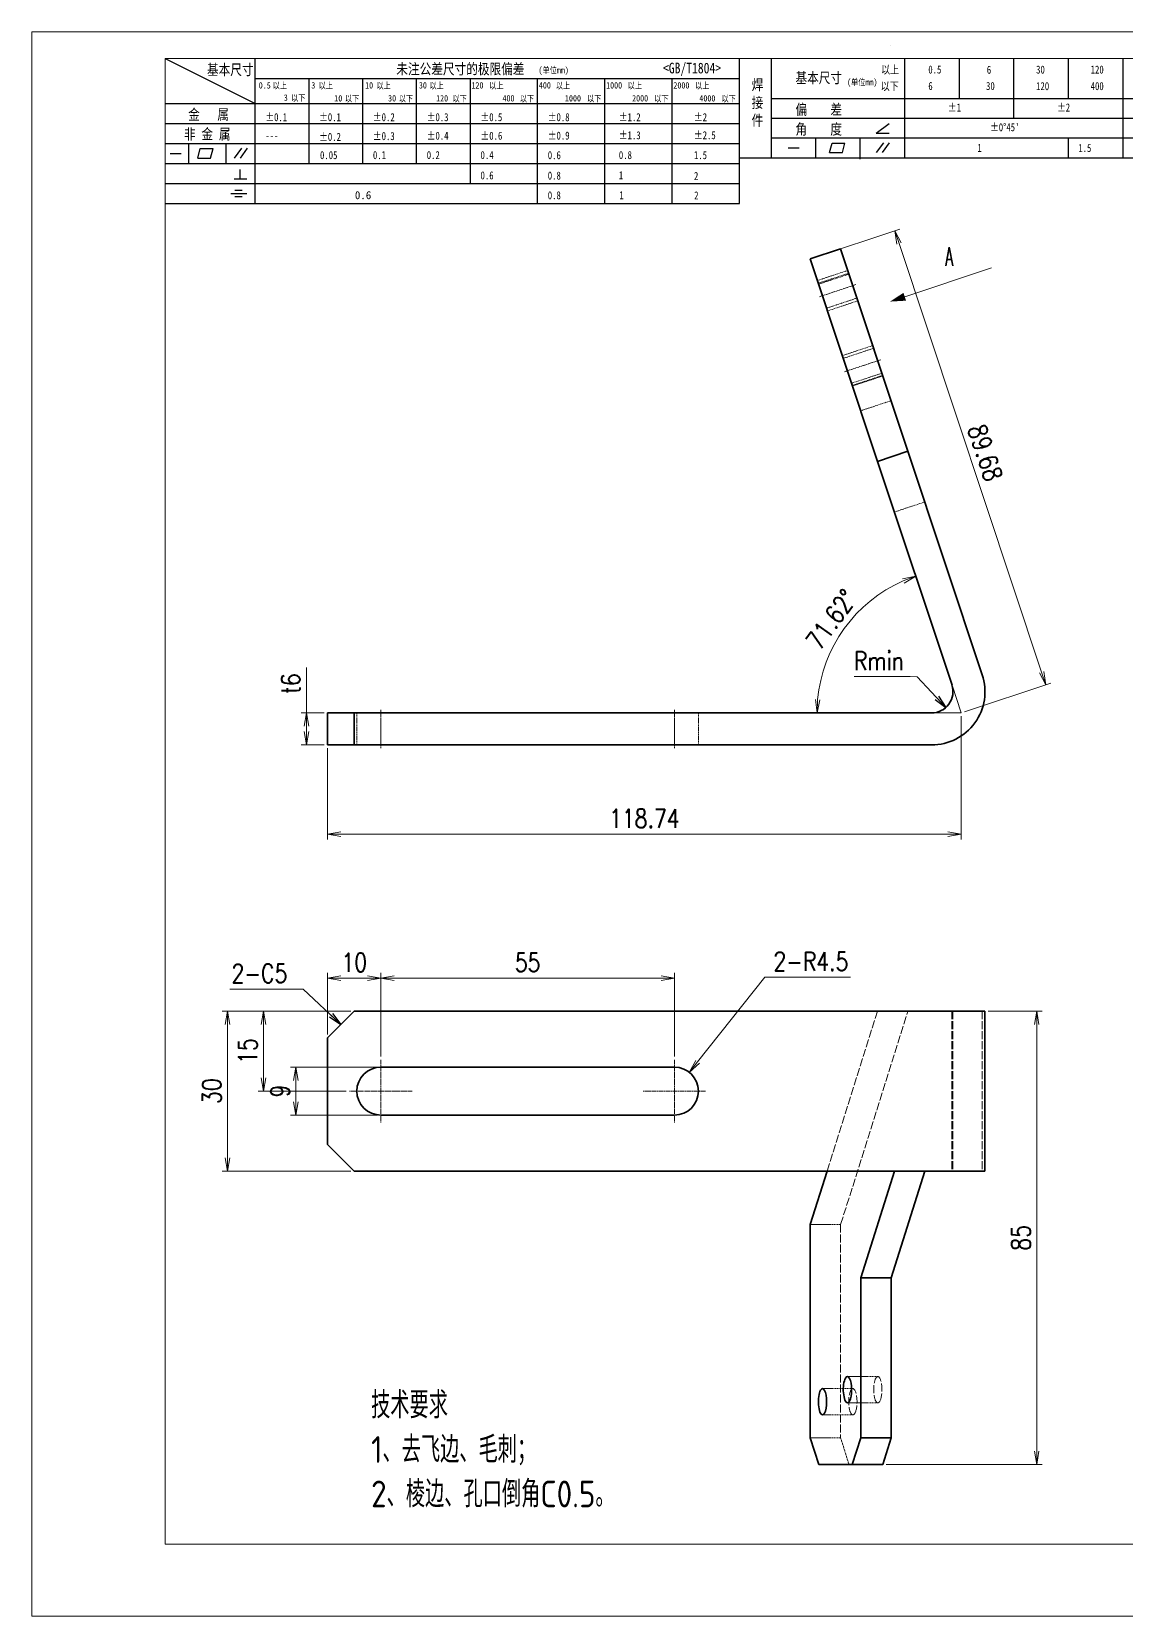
# Model space of a CAD drawing. Header units: millimetres. Extents: x -49992 to 104182, y -50696 to 36476.
# Drawn here: x -49301.8 to -49096.7, y 35659 to 35956 of the extents above; entities that cross this region are included whole.
import ezdxf
from ezdxf.enums import TextEntityAlignment as Align

# ---------------------------------------------------------------- set-up
doc = ezdxf.new("R2010")
doc.units = ezdxf.units.MM
doc.header["$LTSCALE"] = 0.5
for name, pattern in [('AM_ISO02W050x2', [3.75, 3, -0.75]), ('AM_ISO08W050x2', [9, 6, -0.75, 1.5, -0.75]), ('AM_ISO09W050', [22.5, 12, -1.5, 3, -1.5, 3, -1.5])]:
    doc.linetypes.add(name, pattern=pattern)
for name, color, linetype, lineweight in [('中心线', 2, 'AM_ISO08W050x2', 18), ('双点划线', 6, 'AM_ISO09W050', 18), ('图框', 7, 'Continuous', 18), ('标注线', 3, 'Continuous', 18), ('细实线', 3, 'Continuous', 18), ('虚线', 1, 'AM_ISO02W050x2', 18)]:
    doc.layers.add(name, color=color, linetype=linetype, lineweight=lineweight)
doc.layers.add('图\\M+19E79\\M+195B6\\M+18E9A', color=7, linetype='Continuous')
doc.layers.add('打印', color=7, linetype='Continuous', lineweight=15, plot=False)
doc.layers.add('打印-禁用', color=7, linetype='Continuous', lineweight=15, plot=False)
doc.styles.add('DIM', font='romans.shx', dxfattribs={"width": 0.8, "bigfont": 'bigfont.shx'})
doc.styles.get("Standard").update_dxf_attribs({"font": 'simplex.shx'})
doc.styles.add('国标', font='simfang.ttf', dxfattribs={"width": 0.8})
doc.styles.add('机械长仿宋', font='gbenor.shx', dxfattribs={"height": 1, "bigfont": 'gbcbig.shx'})
doc.dimstyles.new('DEH 1-1', dxfattribs={"dimtxt": 3.5, "dimasz": 2.5, "dimexe": 1, "dimexo": 0.625, "dimgap": 1.2, "dimtad": 1, "dimtoh": 1, "dimdsep": 46, "dimtxsty": 'DIM', "dimblk": 'OPEN', "dimcen": 0, "dimclrd": 8, "dimclre": 8, "dimclrt": 2, "dimazin": 2, "dimtfac": 0.5, "dimtmove": 0, "dimatfit": 3, "dimldrblk": 'OPEN', "dimfxl": 0, "dimtolj": 2, "dimlwd": 18, "dimlwe": 18, "dimarcsym": 0})
doc.dimstyles.new('DEH 1-1$0', dxfattribs={"dimtxt": 3.5, "dimasz": 2.5, "dimexe": 1, "dimexo": 0.625, "dimgap": 1.2, "dimtad": 1, "dimzin": 9, "dimdsep": 46, "dimtxsty": 'DIM', "dimblk": 'OPEN', "dimcen": 0, "dimclrd": 8, "dimclre": 8, "dimclrt": 2, "dimazin": 2, "dimtfac": 0.5, "dimtmove": 0, "dimatfit": 3, "dimldrblk": 'OPEN', "dimfxl": 0, "dimtolj": 2, "dimlwd": 18, "dimlwe": 18, "dimarcsym": 0})
doc.dimstyles.new('DEH 1-1$4', dxfattribs={"dimtxt": 3.5, "dimasz": 2.5, "dimexe": 1, "dimexo": 0.625, "dimgap": 1.2, "dimtad": 1, "dimtoh": 1, "dimdsep": 46, "dimtxsty": 'DIM', "dimblk": 'OPEN', "dimcen": 0, "dimclrd": 8, "dimclre": 8, "dimclrt": 2, "dimazin": 2, "dimtfac": 0.5, "dimtofl": 0, "dimtmove": 0, "dimatfit": 3, "dimldrblk": 'OPEN', "dimfxl": 0, "dimtolj": 2, "dimlwd": 18, "dimlwe": 18, "dimarcsym": 0})

# ---------------------------------------------------------------- blocks, each defined once
blk = doc.blocks.new('GZDEH零件A3图框V01版')
at = {"layer": '图\\M+19E79\\M+195B6\\M+18E9A', "color": 9}
for p, q in [((2882.49, -1554.46), (2899.37, -1562.92)), ((2899.37, -1581.67), (2899.37, -1554.46)), ((2990.09, -1581.67), (2990.09, -1554.46)), ((2996.09, -1573.08), (2996.09, -1554.46)), ((3021.09, -1561.98), (3021.09, -1554.46)), ((3031.31, -1561.98), (3031.31, -1554.46)), ((3041.53, -1561.98), (3041.53, -1554.46)), ((3051.75, -1561.98), (3051.75, -1554.46)), ((3061.98, -1561.98), (3061.98, -1554.46)), ((2899.37, -1558.24), (2990.09, -1558.24)), ((2909.45, -1574.17), (2909.45, -1558.24)), ((2919.53, -1574.17), (2919.53, -1558.24)), ((2929.61, -1574.17), (2929.61, -1558.24)), ((2939.69, -1577.92), (2939.69, -1558.24)), ((2952.29, -1581.67), (2952.29, -1558.24)), ((2964.89, -1581.67), (2964.89, -1558.24)), ((2977.49, -1581.67), (2977.49, -1558.24)), ((2996.09, -1561.98), (3113.09, -1561.98)), ((3021.09, -1573.08), (3021.09, -1561.98)), ((3041.53, -1565.68), (3041.53, -1561.98)), ((3061.98, -1573.08), (3061.98, -1561.98)), ((2882.49, -1562.92), (2990.09, -1562.92)), ((2882.49, -1566.67), (2990.09, -1566.67)), ((2996.09, -1565.68), (3113.09, -1565.68)), ((3015.75, -1568.51), (3018.15, -1566.66)), ((2882.49, -1570.42), (2990.09, -1570.42)), ((2886.92, -1574.12), (2886.92, -1570.42)), ((2893.91, -1574.12), (2893.91, -1570.42)), ((2996.09, -1569.38), (3113.09, -1569.38)), ((3004.42, -1573.08), (3004.42, -1569.38)), ((3006.97, -1572.12), (3007.45, -1570.33)), ((3007.45, -1570.33), (3009.86, -1570.33)), ((3009.39, -1572.12), (3009.86, -1570.33)), ((3012.75, -1573.08), (3012.75, -1569.38)), ((3015.75, -1568.51), (3018.15, -1568.51)), ((3015.81, -1572.12), (3017.15, -1570.26)), ((3016.89, -1572.12), (3018.23, -1570.26)), ((3051.75, -1573.08), (3051.75, -1569.38)), ((2883.43, -1572.27), (2885.49, -1572.27)), ((2888.59, -1573.16), (2889.07, -1571.37)), ((2888.59, -1573.16), (2891, -1573.16)), ((2889.07, -1571.37), (2891.48, -1571.37)), ((2891, -1573.16), (2891.48, -1571.37)), ((2895.52, -1573.16), (2896.85, -1571.3)), ((2896.6, -1573.16), (2897.94, -1571.3)), ((2990.09, -1573.08), (3113.09, -1573.08)), ((2999.26, -1571.23), (3001.32, -1571.23)), ((3006.97, -1572.12), (3009.39, -1572.12)), ((3012.75, -1573.33), (3012.75, -1573.08)), ((2882.49, -1574.17), (2990.09, -1574.17)), ((2895.42, -1577.05), (2897.81, -1577.05)), ((2896.58, -1577.05), (2896.58, -1575.28)), ((2882.49, -1577.92), (2990.09, -1577.92)), ((2894.79, -1579.77), (2897.77, -1579.77)), ((2895.57, -1579.17), (2896.92, -1579.17)), ((2882.49, -1581.67), (2990.09, -1581.67)), ((2895.57, -1580.37), (2896.93, -1580.37))]:
    blk.add_line(p, q, dxfattribs=at)
at = {"layer": '图框', "linetype": 'Continuous'}
for p, q in [((2882.49, -1554.46), (2882.49, -1832.96)), ((3272.49, -1554.46), (2882.49, -1554.46)), ((2882.49, -1832.96), (3272.49, -1832.96))]:
    blk.add_line(p, q, dxfattribs=at)
at = {"layer": '打印-禁用', "linetype": 'Continuous'}
for p, q in [((2857.49, -1549.46), (2857.49, -1846.46)), ((3277.49, -1549.46), (2857.49, -1549.46)), ((2857.49, -1846.46), (3277.49, -1846.46))]:
    blk.add_line(p, q, dxfattribs=at)
at = {"layer": '图\\M+19E79\\M+195B6\\M+18E9A', "color": 9, "style": '国标', "width": 0.8}
for s, height, p in [('基本尺寸', 2, (2890.33, -1557.58)), ('未注公差尺寸的极限偏差', 2, (2925.81, -1557.44)), ('<GB/T1804>', 2, (2975.78, -1557.27)), ('以上', 1.5, (3016.64, -1557.33)), ('0.5', 1.5, (3025.49, -1557.3)), ('6', 1.5, (3036.45, -1557.34)), ('30', 1.5, (3045.69, -1557.31)), ('120', 1.5, (3055.91, -1557.31)), ('30', 1.2, (2930.04, -1560.11)), ('基本尺寸', 2, (3000.6, -1559.1)), ('以下', 1.5, (3016.58, -1560.43)), ('6', 1.5, (3025.49, -1560.38)), ('30', 1.5, (3036.31, -1560.39)), ('120', 1.5, (3045.69, -1560.41)), ('400', 1.5, (3055.91, -1560.41)), ('金   属', 2, (2886.82, -1565.98)), ('±0.1', 1.5, (2901.27, -1566.23)), ('±0.1', 1.5, (2911.35, -1566.23)), ('±0.2', 1.5, (2921.43, -1566.23)), ('±0.3', 1.5, (2931.51, -1566.23)), ('±0.5', 1.5, (2941.59, -1566.23)), ('±0.8', 1.5, (2954.19, -1566.23)), ('±1.2', 1.5, (2967.51, -1566.23)), ('±2', 1.5, (2981.58, -1566.23)), ('偏    差', 2, (3000.6, -1565.04)), ('±1', 1.5, (3029.16, -1564.42)), ('±2', 1.5, (3049.61, -1564.42)), ('非 金 属', 2, (2886.02, -1569.65)), ('±0.3', 1.5, (2921.43, -1569.77)), ('±0.4', 1.5, (2931.51, -1569.71)), ('±0.6', 1.5, (2941.59, -1569.71)), ('±0.9', 1.5, (2954.19, -1569.68)), ('±1.3', 1.5, (2967.51, -1569.62)), ('±2.5', 1.5, (2981.58, -1569.61)), ('角    度', 2, (3000.6, -1568.74)), ("±0%%D45'", 1.5, (3037.06, -1568.12)), ('---', 1.5, (2901.27, -1569.65)), ('±0.2', 1.5, (2911.35, -1569.92)), ('1', 1.5, (3034.69, -1571.98)), ('1.5', 1.5, (3053.59, -1572.01)), ('0.1', 1.5, (2921.43, -1573.34)), ('0.2', 1.5, (2931.51, -1573.33)), ('0.4', 1.5, (2941.59, -1573.33)), ('0.6', 1.5, (2954.19, -1573.35)), ('0.8', 1.5, (2967.51, -1573.33)), ('1.5', 1.5, (2981.58, -1573.34)), ('0.6', 1.5, (2941.59, -1577.14)), ('0.8', 1.5, (2954.19, -1577.17)), ('1', 1.5, (2967.51, -1577.12)), ('2', 1.5, (2981.58, -1577.26)), ('0.8', 1.5, (2954.19, -1580.87)), ('1', 1.5, (2967.59, -1580.86)), ('2', 1.5, (2981.62, -1580.89))]:
    blk.add_text(s, height=height, dxfattribs=at).set_placement(p)
at = {"layer": '图\\M+19E79\\M+195B6\\M+18E9A', "color": 9, "lineweight": 15, "style": '国标', "width": 0.8}
for s, p in [('(单位mm)', (2952.44, -1557.27)), ('0.5', (2900.03, -1560.11)), ('以上', (2902.64, -1560.16)), ('3', (2909.88, -1560.11)), ('以上', (2911.25, -1560.16)), ('10', (2919.96, -1560.11)), ('以上', (2922.09, -1560.16)), ('以上', (2932.02, -1560.16)), ('120', (2939.88, -1560.11)), ('以上', (2943.21, -1560.16)), ('400', (2952.52, -1560.11)), ('以上', (2955.68, -1560.16)), ('1000', (2965.12, -1560.11)), ('以上', (2969.16, -1560.16)), ('2000', (2977.72, -1560.11)), ('以上', (2981.8, -1560.16)), ('(单位mm)', (3010.27, -1559.51)), ('3', (2904.73, -1562.41)), ('以下', (2906.1, -1562.46)), ('10', (2914.19, -1562.54)), ('以下', (2916.18, -1562.59)), ('30', (2924.27, -1562.54)), ('以下', (2926.26, -1562.59)), ('120', (2933.26, -1562.54)), ('以下', (2936.34, -1562.59)), ('400', (2945.7, -1562.54)), ('以下', (2948.94, -1562.59)), ('1000', (2957.41, -1562.54)), ('以下', (2961.54, -1562.59)), ('2000', (2969.99, -1562.54)), ('以下', (2974.14, -1562.59)), ('4000', (2982.59, -1562.54)), ('以下', (2986.74, -1562.59))]:
    blk.add_text(s, height=1.2, dxfattribs=at).set_placement(p)
at = {"layer": '图\\M+19E79\\M+195B6\\M+18E9A', "color": 9, "lineweight": 13, "style": '国标'}
blk.add_text('0.6', height=1.5, dxfattribs=at).set_placement((2918.05, -1580.85))
at = {"layer": '图\\M+19E79\\M+195B6\\M+18E9A', "color": 9, "insert": (2992.39, -1558.41), "char_height": 2, "width": 3.1877, "attachment_point": 1, "style": '国标'}
blk.add_mtext('焊\\P接\\P件', dxfattribs=at)
at = {"layer": '图\\M+19E79\\M+195B6\\M+18E9A', "color": 9, "insert": (2911.51, -1573.37), "char_height": 1.5, "attachment_point": 7, "style": '国标'}
blk.add_mtext_dynamic_manual_height_columns('0.05', width=5.1982, gutter_width=12.5, heights=[0], dxfattribs=at)
blk = doc.blocks.new('DEH A3')
at = {"layer": '图框'}
blk.add_blockref('GZDEH零件A3图框V01版', (-2857.49, 1846.46), dxfattribs=at)
blk = doc.blocks.new('_Open')
at = {"color": 0, "linetype": 'ByBlock', "lineweight": -2}
for p, q in [((-1, 0.17), (0, 0)), ((-1, -0.17), (0, 0)), ((0, 0), (-1, 0))]:
    blk.add_line(p, q, dxfattribs=at)
blk = doc.blocks.new('*D18')
at = {"layer": 'Defpoints', "color": 0, "transparency": 16777216}
for p in [(-49250.34, 35828.27), (-49246.41, 35828.27), (-49246.41, 35822.27)]:
    blk.add_point(p, dxfattribs=at)
at = {"layer": '标注线', "color": 8, "lineweight": 18, "transparency": 16777216}
for p, q in [((-49250.34, 35828.27), (-49250.34, 35836.77)), ((-49247.04, 35828.27), (-49251.34, 35828.27)), ((-49250.34, 35824.77), (-49250.34, 35825.77)), ((-49247.04, 35822.27), (-49251.34, 35822.27))]:
    blk.add_line(p, q, dxfattribs=at)
at = {"layer": '标注线', "color": 8, "lineweight": 18, "transparency": 16777216, "xscale": 2.5, "yscale": 2.5, "zscale": 2.5}
for p, rotation in [((-49250.34, 35828.27), 90), ((-49250.34, 35822.27), 270)]:
    blk.add_blockref('_Open', p, dxfattribs=dict(at, rotation=rotation))
at = {"layer": '标注线', "color": 2, "transparency": 16777216, "insert": (-49253.29, 35833.77), "char_height": 3.5, "attachment_point": 5, "rotation": 90, "style": 'DIM'}
blk.add_mtext('\\A2;t6', dxfattribs=at)
blk = doc.blocks.new('*D19')
at = {"layer": 'Defpoints', "color": 0, "transparency": 16777216}
for p in [(-49127.67, 35828.27), (-49246.41, 35822.27), (-49127.67, 35805.55)]:
    blk.add_point(p, dxfattribs=at)
at = {"layer": '标注线', "color": 8, "lineweight": 18, "transparency": 16777216}
for p, q in [((-49127.67, 35827.64), (-49127.67, 35804.55)), ((-49246.41, 35821.64), (-49246.41, 35804.55)), ((-49243.91, 35805.55), (-49130.17, 35805.55))]:
    blk.add_line(p, q, dxfattribs=at)
at = {"layer": '标注线', "color": 8, "lineweight": 18, "transparency": 16777216, "xscale": 2.5, "yscale": 2.5, "zscale": 2.5, "rotation": 180}
blk.add_blockref('_Open', (-49246.41, 35805.55), dxfattribs=at)
at = {"layer": '标注线', "color": 8, "lineweight": 18, "transparency": 16777216, "xscale": 2.5, "yscale": 2.5, "zscale": 2.5}
blk.add_blockref('_Open', (-49127.67, 35805.55), dxfattribs=at)
at = {"layer": '标注线', "color": 2, "transparency": 16777216, "insert": (-49187.04, 35808.5), "char_height": 3.5, "attachment_point": 5, "style": 'DIM'}
blk.add_mtext('\\A2;118.74', dxfattribs=at)
blk = doc.blocks.new('*D20')
at = {"layer": 'Defpoints', "color": 0, "transparency": 16777216}
for p in [(-49155.95, 35913.38), (-49111.81, 35833.54), (-49127.67, 35828.27)]:
    blk.add_point(p, dxfattribs=at)
at = {"layer": '标注线', "color": 8, "lineweight": 18, "transparency": 16777216}
for p, q in [((-49155.36, 35913.57), (-49139.14, 35918.96)), ((-49139.3, 35916.27), (-49112.59, 35835.91)), ((-49127.07, 35828.47), (-49110.86, 35833.85))]:
    blk.add_line(p, q, dxfattribs=at)
at = {"layer": '标注线', "color": 8, "lineweight": 18, "transparency": 16777216, "xscale": 2.5, "yscale": 2.5, "zscale": 2.5}
for p, rotation in [((-49140.09, 35918.65), 108.3829713675674), ((-49111.81, 35833.54), 288.3829713675673)]:
    blk.add_blockref('_Open', p, dxfattribs=dict(at, rotation=rotation))
at = {"layer": '标注线', "color": 2, "transparency": 16777216, "insert": (-49123.15, 35877.02), "char_height": 3.5, "attachment_point": 5, "rotation": 288.383, "style": 'DIM'}
blk.add_mtext('\\A2;89.68', dxfattribs=at)
blk = doc.blocks.new('*D21')
at = {"layer": 'Defpoints', "color": 0, "transparency": 16777216}
for p in [(-49143.34, 35875.42), (-49145.83, 35848.27), (-49129.39, 35833.45), (-49241.41, 35828.27), (-49133.21, 35828.27)]:
    blk.add_point(p, dxfattribs=at)
at = {"layer": '标注线', "color": 8, "lineweight": 18, "transparency": 16777216}
blk.add_arc((-49127.67, 35828.27), 27.02, 113.6867, 174.6963, dxfattribs=at)
at = {"layer": '标注线', "color": 8, "lineweight": 18, "transparency": 16777216, "xscale": 2.5, "yscale": 2.5, "zscale": 2.5}
for p, rotation in [((-49136.19, 35853.91), 21.03483406807718), ((-49154.68, 35828.27), 267.348137299495)]:
    blk.add_blockref('_Open', p, dxfattribs=dict(at, rotation=rotation))
at = {"layer": '标注线', "color": 2, "transparency": 16777216, "insert": (-49151.97, 35845.8), "char_height": 3.5, "attachment_point": 5, "rotation": 54.1915, "style": 'DIM'}
blk.add_mtext('\\A2;71.62°', dxfattribs=at)
blk = doc.blocks.new('*D22')
at = {"layer": 'Defpoints', "color": 0, "transparency": 16777216}
for p in [(-49241.41, 35772.39), (-49258.4, 35757.39), (-49242.26, 35757.39)]:
    blk.add_point(p, dxfattribs=at)
at = {"layer": '标注线', "color": 8, "lineweight": 18, "transparency": 16777216}
for p, q in [((-49242.04, 35772.39), (-49259.4, 35772.39)), ((-49258.4, 35769.89), (-49258.4, 35759.89)), ((-49242.89, 35757.39), (-49259.4, 35757.39))]:
    blk.add_line(p, q, dxfattribs=at)
at = {"layer": '标注线', "color": 8, "lineweight": 18, "transparency": 16777216, "xscale": 2.5, "yscale": 2.5, "zscale": 2.5}
for p, rotation in [((-49258.4, 35772.39), 90), ((-49258.4, 35757.39), 270)]:
    blk.add_blockref('_Open', p, dxfattribs=dict(at, rotation=rotation))
at = {"layer": '标注线', "color": 2, "transparency": 16777216, "insert": (-49261.35, 35764.89), "char_height": 3.5, "attachment_point": 5, "rotation": 90, "style": 'DIM'}
blk.add_mtext('\\A2;15', dxfattribs=at)
blk = doc.blocks.new('*D23')
at = {"layer": 'Defpoints', "color": 0, "transparency": 16777216}
for p in [(-49241.41, 35772.39), (-49265.15, 35742.39), (-49241.41, 35742.39)]:
    blk.add_point(p, dxfattribs=at)
at = {"layer": '标注线', "color": 8, "lineweight": 18, "transparency": 16777216}
for p, q in [((-49242.04, 35772.39), (-49266.15, 35772.39)), ((-49265.15, 35769.89), (-49265.15, 35744.89)), ((-49242.04, 35742.39), (-49266.15, 35742.39))]:
    blk.add_line(p, q, dxfattribs=at)
at = {"layer": '标注线', "color": 8, "lineweight": 18, "transparency": 16777216, "xscale": 2.5, "yscale": 2.5, "zscale": 2.5}
for p, rotation in [((-49265.15, 35772.39), 90), ((-49265.15, 35742.39), 270)]:
    blk.add_blockref('_Open', p, dxfattribs=dict(at, rotation=rotation))
at = {"layer": '标注线', "color": 2, "transparency": 16777216, "insert": (-49268.1, 35757.39), "char_height": 3.5, "attachment_point": 5, "rotation": 90, "style": 'DIM'}
blk.add_mtext('\\A2;30', dxfattribs=at)
blk = doc.blocks.new('*D24')
at = {"layer": 'Defpoints', "color": 0, "transparency": 16777216}
for p in [(-49236.41, 35761.89), (-49252.32, 35752.89), (-49236.41, 35752.89)]:
    blk.add_point(p, dxfattribs=at)
at = {"layer": '标注线', "color": 8, "lineweight": 18, "transparency": 16777216}
for p, q in [((-49237.04, 35761.89), (-49253.32, 35761.89)), ((-49252.32, 35759.39), (-49252.32, 35755.39)), ((-49237.04, 35752.89), (-49253.32, 35752.89))]:
    blk.add_line(p, q, dxfattribs=at)
at = {"layer": '标注线', "color": 8, "lineweight": 18, "transparency": 16777216, "xscale": 2.5, "yscale": 2.5, "zscale": 2.5}
for p, rotation in [((-49252.32, 35761.89), 90), ((-49252.32, 35752.89), 270)]:
    blk.add_blockref('_Open', p, dxfattribs=dict(at, rotation=rotation))
at = {"layer": '标注线', "color": 2, "transparency": 16777216, "insert": (-49255.27, 35757.39), "char_height": 3.5, "attachment_point": 5, "rotation": 90, "style": 'DIM'}
blk.add_mtext('\\A2;9', dxfattribs=at)
blk = doc.blocks.new('*D25')
at = {"layer": 'Defpoints', "color": 0, "transparency": 16777216}
for p in [(-49236.41, 35778.56), (-49246.41, 35767.39), (-49236.41, 35763.24)]:
    blk.add_point(p, dxfattribs=at)
at = {"layer": '标注线', "color": 8, "lineweight": 18, "transparency": 16777216}
for p, q in [((-49246.41, 35768.01), (-49246.41, 35779.56)), ((-49243.91, 35778.56), (-49238.91, 35778.56)), ((-49236.41, 35763.86), (-49236.41, 35779.56))]:
    blk.add_line(p, q, dxfattribs=at)
at = {"layer": '标注线', "color": 8, "lineweight": 18, "transparency": 16777216, "xscale": 2.5, "yscale": 2.5, "zscale": 2.5, "rotation": 180}
blk.add_blockref('_Open', (-49246.41, 35778.56), dxfattribs=at)
at = {"layer": '标注线', "color": 8, "lineweight": 18, "transparency": 16777216, "xscale": 2.5, "yscale": 2.5, "zscale": 2.5}
blk.add_blockref('_Open', (-49236.41, 35778.56), dxfattribs=at)
at = {"layer": '标注线', "color": 2, "transparency": 16777216, "insert": (-49241.41, 35781.51), "char_height": 3.5, "attachment_point": 5, "style": 'DIM'}
blk.add_mtext('\\A2;10', dxfattribs=at)
blk = doc.blocks.new('*D26')
at = {"layer": 'Defpoints', "color": 0, "transparency": 16777216}
for p in [(-49181.41, 35778.56), (-49236.41, 35763.24), (-49181.41, 35763.24)]:
    blk.add_point(p, dxfattribs=at)
at = {"layer": '标注线', "color": 8, "lineweight": 18, "transparency": 16777216}
for p, q in [((-49236.41, 35763.86), (-49236.41, 35779.56)), ((-49233.91, 35778.56), (-49183.91, 35778.56)), ((-49181.41, 35763.86), (-49181.41, 35779.56))]:
    blk.add_line(p, q, dxfattribs=at)
at = {"layer": '标注线', "color": 8, "lineweight": 18, "transparency": 16777216, "xscale": 2.5, "yscale": 2.5, "zscale": 2.5, "rotation": 180}
blk.add_blockref('_Open', (-49236.41, 35778.56), dxfattribs=at)
at = {"layer": '标注线', "color": 8, "lineweight": 18, "transparency": 16777216, "xscale": 2.5, "yscale": 2.5, "zscale": 2.5}
blk.add_blockref('_Open', (-49181.41, 35778.56), dxfattribs=at)
at = {"layer": '标注线', "color": 2, "transparency": 16777216, "insert": (-49208.91, 35781.51), "char_height": 3.5, "attachment_point": 5, "style": 'DIM'}
blk.add_mtext('\\A2;55', dxfattribs=at)
blk = doc.blocks.new('*D27')
at = {"layer": 'Defpoints', "color": 0, "transparency": 16777216}
for p in [(-49178.61, 35760.91), (-49181.41, 35757.39)]:
    blk.add_point(p, dxfattribs=at)
at = {"layer": '标注线', "color": 8, "lineweight": 18, "transparency": 16777216}
for p, q in [((-49164.43, 35778.75), (-49177.05, 35762.87)), ((-49148.43, 35778.75), (-49164.43, 35778.75))]:
    blk.add_line(p, q, dxfattribs=at)
at = {"layer": '标注线', "color": 8, "lineweight": 18, "transparency": 16777216, "xscale": 2.5, "yscale": 2.5, "zscale": 2.5, "rotation": 231.5161878927276}
blk.add_blockref('_Open', (-49178.61, 35760.91), dxfattribs=at)
at = {"layer": '标注线', "color": 2, "transparency": 16777216, "insert": (-49155.83, 35781.7), "char_height": 3.5, "attachment_point": 5, "style": 'DIM'}
blk.add_mtext('\\A2;{\\Fromans,bigfont|c134;2-}R4.5', dxfattribs=at)
blk = doc.blocks.new('*D28')
at = {"layer": 'Defpoints', "color": 0, "transparency": 16777216}
for p in [(-49123.21, 35772.39), (-49142.37, 35687.39), (-49113.52, 35687.39)]:
    blk.add_point(p, dxfattribs=at)
at = {"layer": '标注线', "color": 8, "lineweight": 18, "transparency": 16777216}
for p, q in [((-49122.59, 35772.39), (-49112.52, 35772.39)), ((-49113.52, 35769.89), (-49113.52, 35689.89)), ((-49141.75, 35687.39), (-49112.52, 35687.39))]:
    blk.add_line(p, q, dxfattribs=at)
at = {"layer": '标注线', "color": 8, "lineweight": 18, "transparency": 16777216, "xscale": 2.5, "yscale": 2.5, "zscale": 2.5}
for p, rotation in [((-49113.52, 35772.39), 90), ((-49113.52, 35687.39), 270)]:
    blk.add_blockref('_Open', p, dxfattribs=dict(at, rotation=rotation))
at = {"layer": '标注线', "color": 2, "transparency": 16777216, "insert": (-49116.47, 35729.89), "char_height": 3.5, "attachment_point": 5, "rotation": 90, "style": 'DIM'}
blk.add_mtext('\\A2;85', dxfattribs=at)

msp = doc.modelspace()

# ---------------------------------------------------------------- linework, layer by layer
at = {"color": 7, "lineweight": 35, "ltscale": 0.15}
for p, q in [((-49155.95, 35913.376), (-49150.256, 35915.268)), ((-49143.336, 35875.417), (-49137.642, 35877.309)), ((-49246.41, 35828.269), (-49246.41, 35822.269)), ((-49241.41, 35828.269), (-49241.41, 35822.269))]:
    msp.add_line(p, q, dxfattribs=at)
at = {"color": 7, "lineweight": 35}
for p, q in [((-49155.95, 35913.376), (-49143.336, 35875.417)), ((-49150.256, 35915.268), (-49137.642, 35877.309)), ((-49129.388, 35833.446), (-49143.336, 35875.417)), ((-49137.642, 35877.309), (-49123.722, 35835.422)), ((-49133.211, 35828.269), (-49241.41, 35828.269)), ((-49241.41, 35822.269), (-49133.211, 35822.269)), ((-49241.41, 35772.389), (-49133.211, 35772.389)), ((-49123.211, 35772.389), (-49123.211, 35742.389)), ((-49246.41, 35767.389), (-49246.41, 35747.389)), ((-49236.41, 35761.889), (-49181.41, 35761.889)), ((-49181.41, 35752.889), (-49236.41, 35752.889)), ((-49241.41, 35742.389), (-49133.211, 35742.389)), ((-49146.489, 35722.389), (-49140.182, 35742.389)), ((-49140.795, 35722.389), (-49134.488, 35742.389)), ((-49155.95, 35732.389), (-49155.95, 35692.389)), ((-49146.489, 35722.389), (-49146.489, 35692.389)), ((-49140.795, 35722.389), (-49140.795, 35692.389))]:
    msp.add_line(p, q, dxfattribs=at)
at = {"color": 7, "lineweight": 35, "ltscale": 0.125}
for p, q in [((-49246.41, 35828.269), (-49241.41, 35828.269)), ((-49246.41, 35822.269), (-49241.41, 35822.269))]:
    msp.add_line(p, q, dxfattribs=at)
at = {"color": 7, "lineweight": 35, "ltscale": 0.176777}
for p, q in [((-49246.41, 35767.389), (-49241.41, 35772.389)), ((-49246.41, 35747.389), (-49241.41, 35742.389))]:
    msp.add_line(p, q, dxfattribs=at)
at = {"color": 7, "lineweight": 35, "ltscale": 0.25}
for p, q in [((-49133.211, 35772.389), (-49123.211, 35772.389)), ((-49133.211, 35742.389), (-49123.211, 35742.389))]:
    msp.add_line(p, q, dxfattribs=at)
at = {"color": 7, "lineweight": 35, "ltscale": 0.262136}
msp.add_line((-49155.95, 35732.389), (-49152.797, 35742.389), dxfattribs=at)
at = {"color": 7, "lineweight": 35, "ltscale": 0.142345}
for p, q in [((-49140.795, 35722.389), (-49146.489, 35722.389)), ((-49146.489, 35692.389), (-49140.795, 35692.389)), ((-49148.066, 35687.389), (-49142.372, 35687.389))]:
    msp.add_line(p, q, dxfattribs=at)
at = {"color": 7, "lineweight": 35, "ltscale": 0.131069}
for p, q in [((-49154.373, 35687.389), (-49155.95, 35692.389)), ((-49148.066, 35687.389), (-49146.489, 35692.389)), ((-49142.372, 35687.389), (-49140.795, 35692.389))]:
    msp.add_line(p, q, dxfattribs=at)
at = {"color": 7, "lineweight": 35, "ltscale": 0.157685}
msp.add_line((-49154.373, 35687.389), (-49148.066, 35687.389), dxfattribs=at)
at = {"color": 7, "lineweight": 35}
for centre, radius, start, end in [((-49133.211, 35832.269), 10, 270, 18.38297), ((-49133.211, 35832.269), 4, 270, 18.38297), ((-49236.41, 35757.389), 4.5, 90, 270), ((-49181.41, 35757.389), 4.5, 270, 90)]:
    msp.add_arc(centre, radius, start, end, dxfattribs=at)
for centre, start_param, end_param in [((-49148.979, 35701.429), 0.5, 3.1416217), ((-49148.979, 35701.429), 0.0000291, 0.5), ((-49148.979, 35701.429), 3.1416217, 6.2832144), ((-49153.655, 35699.172), 0.5, 3.1416217), ((-49153.655, 35699.172), 0.0000291, 0.5), ((-49153.655, 35699.172), 3.1416217, 6.2832144)]:
    msp.add_ellipse(centre, major_axis=(0, 2.458), ratio=0.315367, start_param=start_param, end_param=end_param, dxfattribs=at)
at = {"layer": '中心线', "ltscale": 0.180014}
msp.add_line((-49147.392, 35908.551), (-49154.225, 35906.28), dxfattribs=at)
at = {"layer": '中心线', "ltscale": 0.180016}
msp.add_line((-49142.715, 35894.479), (-49149.549, 35892.208), dxfattribs=at)
at = {"layer": '中心线', "ltscale": 0.180015}
for p, q in [((-49236.41, 35828.869), (-49236.41, 35821.668)), ((-49181.41, 35828.869), (-49181.41, 35821.668))]:
    msp.add_line(p, q, dxfattribs=at)
at = {"layer": '中心线', "ltscale": 0.292505}
for p, q in [((-49236.41, 35763.239), (-49236.41, 35751.539)), ((-49181.41, 35763.239), (-49181.41, 35751.539))]:
    msp.add_line(p, q, dxfattribs=at)
at = {"layer": '中心线', "ltscale": 0.2925}
for p, q in [((-49230.56, 35757.389), (-49242.26, 35757.389)), ((-49175.56, 35757.389), (-49187.26, 35757.389))]:
    msp.add_line(p, q, dxfattribs=at)
at = {"layer": '双点划线', "lineweight": 13}
for p, q in [((-49127.667, 35828.269), (-49129.388, 35833.446)), ((-49133.211, 35828.269), (-49127.667, 35828.269))]:
    msp.add_line(p, q, dxfattribs=at)
at = {"layer": '打印'}
msp.add_lwpolyline([(-49301.83, 35955.955), (-48881.83, 35955.955), (-48881.83, 35658.955), (-49301.83, 35658.955)], close=True, dxfattribs=at)
at = {"layer": '细实线', "ltscale": 2.48512e-05}
msp.add_line((-49140.994, 35953.396), (-49140.994, 35953.395), dxfattribs=at)
at = {"layer": '细实线', "ltscale": 0.427556}
msp.add_line((-49138.244, 35906.281), (-49122.015, 35911.674), dxfattribs=at)
at = {"layer": '细实线'}
msp.add_solid([(-49138.489, 35907.018), (-49140.994, 35905.367), (-49137.999, 35905.544)], dxfattribs=at)
at = {"layer": '虚线', "ltscale": 0.15}
for p, q in [((-49148.908, 35911.209), (-49154.601, 35909.317)), ((-49148.737, 35910.695), (-49154.431, 35908.803)), ((-49154.373, 35908.631), (-49148.68, 35910.523)), ((-49147.186, 35906.029), (-49152.88, 35904.137)), ((-49147.015, 35905.515), (-49152.709, 35903.623)), ((-49144.231, 35897.136), (-49149.925, 35895.244)), ((-49144.06, 35896.623), (-49149.754, 35894.73)), ((-49142.51, 35891.956), (-49148.203, 35890.064)), ((-49148.066, 35889.651), (-49142.372, 35891.543)), ((-49142.339, 35891.443), (-49148.033, 35889.55)), ((-49140.795, 35886.799), (-49146.489, 35884.906)), ((-49134.488, 35867.819), (-49140.182, 35865.927)), ((-49241.41, 35828.269), (-49241.41, 35822.269)), ((-49240.91, 35828.269), (-49240.91, 35822.269)), ((-49236.41, 35822.269), (-49236.41, 35828.269)), ((-49236.41, 35822.269), (-49236.41, 35828.269)), ((-49181.41, 35822.269), (-49181.41, 35828.269)), ((-49181.41, 35822.269), (-49181.41, 35828.269)), ((-49176.91, 35828.269), (-49176.91, 35822.269))]:
    msp.add_line(p, q, dxfattribs=at)
at = {"layer": '虚线'}
for p, q in [((-49152.797, 35742.389), (-49143.336, 35772.389)), ((-49150.256, 35732.389), (-49137.642, 35772.389)), ((-49129.416, 35772.389), (-49129.416, 35742.389)), ((-49129.211, 35772.389), (-49129.211, 35742.389)), ((-49123.722, 35772.389), (-49123.722, 35742.389)), ((-49150.256, 35732.389), (-49150.256, 35692.389))]:
    msp.add_line(p, q, dxfattribs=at)
at = {"layer": '虚线', "ltscale": 0.142345}
for p, q in [((-49155.95, 35732.389), (-49150.256, 35732.389)), ((-49143.285, 35703.888), (-49148.979, 35703.888)), ((-49147.962, 35701.631), (-49153.655, 35701.631)), ((-49147.961, 35696.714), (-49153.655, 35696.714)), ((-49143.285, 35698.971), (-49148.979, 35698.971)), ((-49155.95, 35692.389), (-49150.256, 35692.389))]:
    msp.add_line(p, q, dxfattribs=at)
at = {"layer": '虚线', "ltscale": 0.131069}
msp.add_line((-49150.256, 35692.389), (-49148.68, 35687.389), dxfattribs=at)
at = {"layer": '虚线'}
for centre, start_param, end_param in [((-49143.285, 35701.429), 3.1416217, 6.2832144), ((-49143.285, 35701.429), 0.5, 3.1416217), ((-49147.962, 35699.172), 3.1416217, 6.2832144), ((-49147.962, 35699.172), 0.5, 3.1416217), ((-49147.962, 35699.172), 0.0000291, 0.5), ((-49143.285, 35701.429), 0.0000291, 0.5)]:
    msp.add_ellipse(centre, major_axis=(0, -2.458), ratio=0.315367, start_param=start_param, end_param=end_param, dxfattribs=at)

# ---------------------------------------------------------------- block references
at = {"layer": '图框'}
msp.add_blockref('DEH A3', (-49301.83, 35658.955), dxfattribs=at)

# ---------------------------------------------------------------- texts
at = {"layer": '标注线', "color": 2}
for s, insert, char_height, width, attachment_point, style in [('\\A2;Rmin', (-49138.412, 35836.296), 3.5, 15.1608, 9, 'DIM'), ('\\A2;2-{\\Fromans,bigfont|c134;C}5', (-49253.934, 35777.706), 3.5, 15.1608, 9, 'DIM'), ('\\A2;技术要求\\P1、去飞边、毛刺；\\P2、棱边、孔口倒角C0.5。', (-49238.237, 35679.338), 5, 114.82461, 7, '机械长仿宋')]:
    msp.add_mtext(s, dxfattribs=dict(at, insert=insert, char_height=char_height, width=width, attachment_point=attachment_point, style=style))
at = {"layer": '细实线', "width": 0.551239}
msp.add_text('A', height=3.5, dxfattribs=at).set_placement((-49130.639, 35912.063), (-49129.169, 35912.063), align=Align.FIT)

# ---------------------------------------------------------------- dimensions: what is measured, and where the dimension line sits
at = {"layer": '标注线'}
dim = msp.add_aligned_dim(p1=(-49155.95, 35913.376), p2=(-49127.667, 35828.269), distance=16.714, dimstyle='DEH 1-1$0', dxfattribs=at)
dim.commit()
dim.dimension.update_dxf_attribs({"geometry": '*D20', "text_midpoint": (-49123.148, 35877.023)})
dim = msp.add_angular_dim_2l(base=(-49145.834, 35848.265), line1=((-49129.388, 35833.446), (-49143.336, 35875.417)), line2=((-49133.211, 35828.269), (-49241.41, 35828.269)), dimstyle='DEH 1-1', dxfattribs=at)
dim.commit()
dim.dimension.update_dxf_attribs({"geometry": '*D21', "text_midpoint": (-49151.97, 35845.802)})
dim = msp.add_linear_dim(base=(-49250.339, 35828.269), p1=(-49246.41, 35822.269), p2=(-49246.41, 35828.269), angle=90, dimstyle='DEH 1-1$0', override={"dimpost": 't<>'}, dxfattribs=at)
dim.commit()
dim.dimension.update_dxf_attribs({"geometry": '*D18', "text_midpoint": (-49253.289, 35833.769)})
for base, p1, p2, picture, middle in [((-49127.667, 35805.552), (-49246.41, 35822.269), (-49127.667, 35828.269), '*D19', (-49187.039, 35808.502)), ((-49236.41, 35778.56), (-49246.41, 35767.389), (-49236.41, 35763.239), '*D25', (-49241.41, 35781.51)), ((-49181.41, 35778.56), (-49236.41, 35763.239), (-49181.41, 35763.239), '*D26', (-49208.91, 35781.51))]:
    dim = msp.add_linear_dim(base=base, p1=p1, p2=p2, dimstyle='DEH 1-1$0', dxfattribs=at)
    dim.commit()
    dim.dimension.update_dxf_attribs({"geometry": picture, "text_midpoint": middle})
dim = msp.add_radius_dim(center=(-49181.41, 35757.389), mpoint=(-49178.61, 35760.911), text='{\\Fromans,bigfont|c134;2-}<>', dimstyle='DEH 1-1$4', dxfattribs=at)
dim.commit()
dim.dimension.update_dxf_attribs({"geometry": '*D27', "text_midpoint": (-49155.829, 35778.75), "dimtype": 164})
for base, p2, picture, middle in [((-49265.148, 35742.389), (-49241.41, 35742.389), '*D23', (-49265.148, 35757.389)), ((-49258.399, 35757.389), (-49242.26, 35757.389), '*D22', (-49258.399, 35764.889))]:
    dim = msp.add_linear_dim(base=base, p1=(-49241.41, 35772.389), p2=p2, angle=90, dimstyle='DEH 1-1$0', dxfattribs=at)
    dim.commit()
    dim.dimension.update_dxf_attribs({"geometry": picture, "text_midpoint": middle, "dimtype": 160})
for base, p1, p2, picture, middle in [((-49113.522, 35687.389), (-49123.211, 35772.389), (-49142.372, 35687.389), '*D28', (-49116.472, 35729.889)), ((-49252.316, 35752.889), (-49236.41, 35761.889), (-49236.41, 35752.889), '*D24', (-49255.266, 35757.389))]:
    dim = msp.add_linear_dim(base=base, p1=p1, p2=p2, angle=90, dimstyle='DEH 1-1$0', dxfattribs=at)
    dim.commit()
    dim.dimension.update_dxf_attribs({"geometry": picture, "text_midpoint": middle})

# ---------------------------------------------------------------- leaders
at = {"layer": '标注线', "annotation_type": 0, "has_hookline": 1, "hookline_direction": 1}
for points, text_width in [([(-49130.561, 35829.273), (-49135.924, 35835.064), (-49137.212, 35835.096)], 9.333), ([(-49243.91, 35769.889), (-49250.947, 35776.506), (-49252.734, 35776.506)], 10.8)]:
    msp.add_leader(points, dimstyle='DEH 1-1', override={"dimgap": 1.2, "dimtad": 1}, dxfattribs=dict(at, text_width=text_width))

doc.saveas('drawing.dxf')
